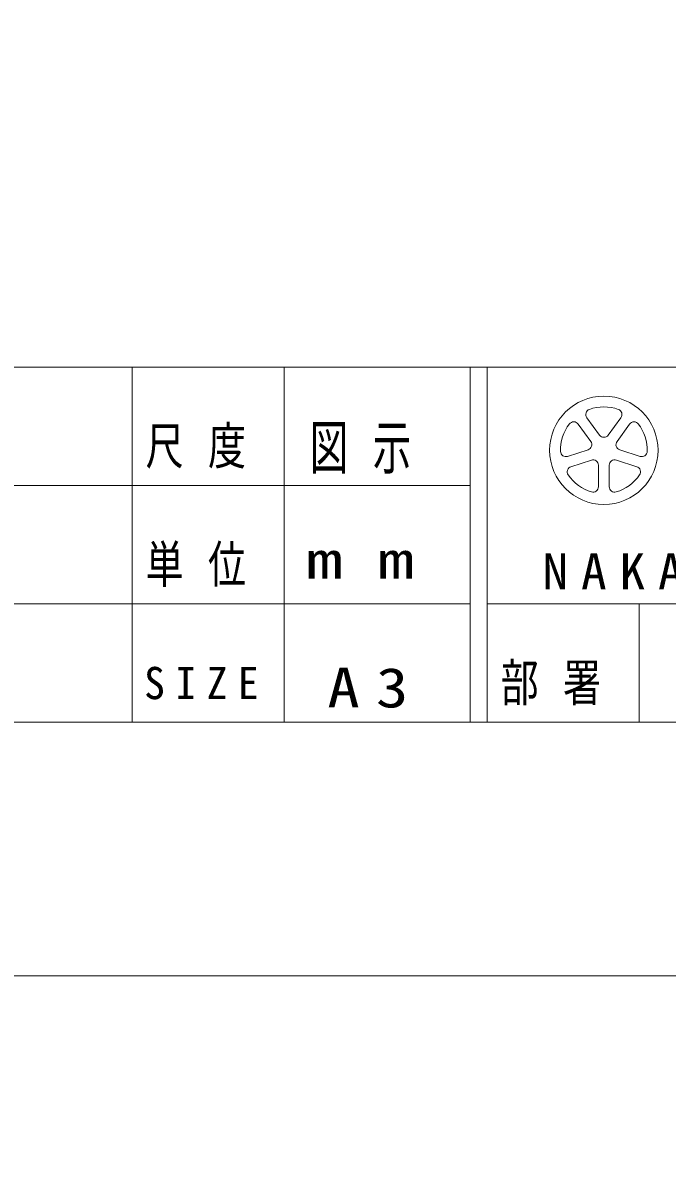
# Model space of a CAD drawing. Units: millimetres on the paper. Extents: x 0 to 420, y -594 to 297.
# Drawn here: x 279.5 to 317.7, y -11.1 to 56.4 of the extents above; entities that cross this region are included whole.
import ezdxf

# ---------------------------------------------------------------- set-up
doc = ezdxf.new("R2010")
doc.units = ezdxf.units.MM
for name, color, linetype, lineweight in [('0_2', 7, 'Continuous', 13), ('FMT', 7, 'Continuous', 13), ('FMT-TXT', 7, 'Continuous', 13)]:
    doc.layers.add(name, color=color, linetype=linetype, lineweight=lineweight)
doc.styles.add('ＭＳ ゴシック', font='')
doc.styles.get('ＭＳ ゴシック').set_extended_font_data('MS Gothic')

msp = doc.modelspace()

# ---------------------------------------------------------------- linework, layer by layer
at = {"layer": '0_2'}
for points in [[(0, 297), (420, 297), (420, 0), (0, 0)], [(0, 0), (420, 0), (420, -297), (0, -297)]]:
    msp.add_lwpolyline(points, close=True, dxfattribs=at)
at = {"layer": 'FMT'}
for p, q in [((28, 36), (403, 36)), ((286, 36), (286, 15)), ((295, 36), (295, 15)), ((306, 36), (306, 15)), ((307, 36), (307, 15)), ((166, 29), (306, 29)), ((166, 22), (306, 22)), ((307, 22), (392, 22)), ((316, 22), (316, 15)), ((403, 15), (28, 15))]:
    msp.add_line(p, q, dxfattribs=at)
at = {"layer": 'FMT-TXT'}
for p, q in [((313.133, 31.61), (312.385, 32.64)), ((313.65, 31.986), (312.902, 33.016)), ((314.168, 31.986), (314.916, 33.016)), ((314.686, 31.61), (315.434, 32.64)), ((312.973, 31.118), (311.762, 30.725)), ((314.846, 31.118), (316.056, 30.725)), ((313.17, 30.509), (311.96, 30.116)), ((314.648, 30.509), (315.859, 30.116)), ((313.589, 30.205), (313.589, 28.932)), ((314.229, 30.205), (314.229, 28.932))]:
    msp.add_line(p, q, dxfattribs=at)
msp.add_circle((313.909, 31.086), 3.208, dxfattribs=at)
for centre, radius, start, end in [((313.161, 33.204), 0.32, 109.44841, 216), ((313.909, 31.086), 2.567, 70.55159, 109.44841), ((314.657, 33.204), 0.32, 324, 70.55159), ((313.909, 31.086), 2.567, 142.55159, 181.44841), ((312.126, 32.452), 0.32, 36, 142.55159), ((315.693, 32.452), 0.32, 37.44841, 144), ((313.909, 31.086), 2.567, 358.55159, 37.44841), ((313.909, 32.175), 0.32, 216, 324), ((312.874, 31.422), 0.32, 288, 36), ((314.945, 31.422), 0.32, 144, 252), ((311.664, 31.029), 0.32, 181.44841, 288), ((313.269, 30.205), 0.32, 0, 108), ((314.549, 30.205), 0.32, 72, 180), ((316.155, 31.029), 0.32, 252, 358.55159), ((312.059, 29.812), 0.32, 108, 214.55159), ((315.76, 29.812), 0.32, 325.44841, 72), ((313.909, 31.086), 2.567, 214.55159, 253.44841), ((313.909, 31.086), 2.567, 286.55159, 325.44841), ((313.269, 28.932), 0.32, 253.44841, 0), ((314.549, 28.932), 0.32, 180, 286.55159)]:
    msp.add_arc(centre, radius, start, end, dxfattribs=at)

# ---------------------------------------------------------------- texts
at = {"layer": 'FMT-TXT', "attachment_point": 7, "style": 'ＭＳ ゴシック'}
for s, insert, char_height in [('\\T1.64;\\W0.75;尺度', (286.8, 30), 2.199), ('\\T1.64;\\W0.65;図示', (296.51, 29.7), 2.566), ('\\T1.64;\\W0.75;単位', (286.8, 23), 2.199), ('\\T1.95;\\W1.45;mm', (296.286, 23.5), 2.199), ('\\T1.5;\\W1.05;NAKAMURA\\~MFG.\\~CORPORATION', (310.279, 22.825), 2.126), ('\\T1.5;\\W0.95;SIZE', (286.711, 16.333), 1.906), ('\\T1.5;\\W1.2;A3', (297.551, 15.833), 2.346), ('\\T1.64;\\W0.75;部署', (307.8, 16), 2.199)]:
    msp.add_mtext(s, dxfattribs=dict(at, insert=insert, char_height=char_height))

doc.saveas('drawing.dxf')
